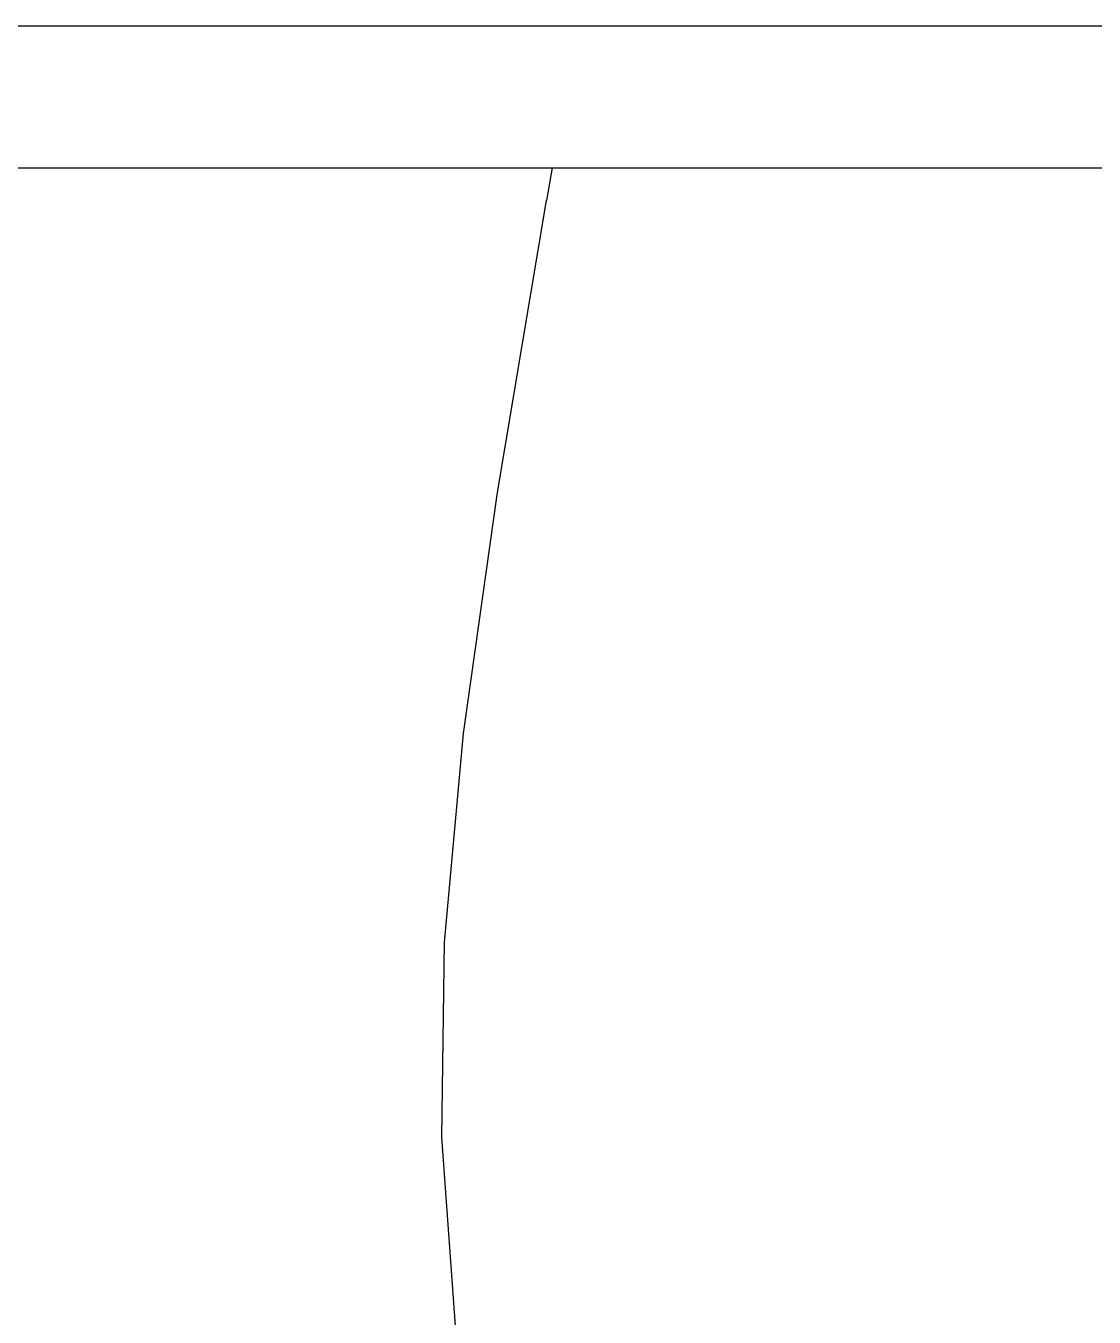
# Model space of a CAD drawing. Header units: millimetres. Extents: x 2336463 to 2579121, y 595385 to 778077.
# Drawn here: x 2526199.3 to 2526387.4, y 664108.9 to 664336.2 of the extents above; entities that cross this region are included whole.
import ezdxf

# ---------------------------------------------------------------- set-up
doc = ezdxf.new("R2010")
doc.units = ezdxf.units.MM
doc.header["$MEASUREMENT"] = 0
doc.linetypes.add('Wipeout_Contour', pattern=[1000, 0, -1000])
doc.layers.add('Интерьер - Мебель', color=7, linetype='Continuous')
doc.layers.add('Интерьер - Мебель_Ном._пера__62', color=7, linetype='Continuous', lineweight=25, true_color=0xaaaaaa)

msp = doc.modelspace()

# ---------------------------------------------------------------- wipeouts: each hides what was drawn before it
at = {"color": 254, "linetype": 'Wipeout_Contour', "lineweight": 0, "ltscale": 10449495.82333774}
msp.add_wipeout([(2527093.96, 664336.17), (2525893.96, 664336.17), (2525893.96, 664311.17), (2527093.96, 664311.17)], dxfattribs=at).dxf.layer = 'Интерьер - Мебель'
at = {"color": 254, "linetype": 'Wipeout_Contour', "lineweight": 0, "ltscale": 7836484.332657611}
msp.add_wipeout([(2526282.37, 664254.06), (2526289.83, 664259.32), (2526290.98, 664305.42)], dxfattribs=at).dxf.layer = 'Интерьер - Мебель'

# ---------------------------------------------------------------- next in the draw order: linework, layer by layer
at = {"layer": 'Интерьер - Мебель_Ном._пера__62', "color": 253, "linetype": 'Continuous', "lineweight": 25, "true_color": 0xaaaaaa}
msp.add_line((2525953.96, 664336.17), (2527033.96, 664336.17), dxfattribs=at)

# ---------------------------------------------------------------- next in the draw order: wipeouts: each hides what was drawn before it
at = {"color": 254, "linetype": 'Wipeout_Contour', "lineweight": 0, "ltscale": 7836514.019144569}
msp.add_wipeout([(2526290.98, 664305.42), (2526289.83, 664259.32), (2526297.67, 664309.02)], dxfattribs=at).dxf.layer = 'Интерьер - Мебель'
at = {"color": 254, "linetype": 'Wipeout_Contour', "lineweight": 0, "ltscale": 7836429.992990041}
msp.add_wipeout([(2526276.34, 664211.59), (2526284, 664216.98), (2526282.37, 664254.06)], dxfattribs=at).dxf.layer = 'Интерьер - Мебель'

# ---------------------------------------------------------------- next in the draw order: wipeouts: each hides what was drawn before it
at = {"color": 254, "linetype": 'Wipeout_Contour', "lineweight": 0, "ltscale": 7836455.914171115}
msp.add_wipeout([(2526289.83, 664259.32), (2526282.37, 664254.06), (2526284, 664216.98)], dxfattribs=at).dxf.layer = 'Интерьер - Мебель'
at = {"color": 254, "linetype": 'Wipeout_Contour', "lineweight": 0, "ltscale": 7836388.089421267}
msp.add_wipeout([(2526276.34, 664211.59), (2526273.04, 664174.82), (2526280.4, 664179.31)], dxfattribs=at).dxf.layer = 'Интерьер - Мебель'

# ---------------------------------------------------------------- next in the draw order: wipeouts: each hides what was drawn before it
at = {"color": 254, "linetype": 'Wipeout_Contour', "lineweight": 0, "ltscale": 7836520.055641008}
msp.add_wipeout([(2526297.67, 664309.02), (2526289.83, 664259.32), (2526307.95, 664266.5)], dxfattribs=at).dxf.layer = 'Интерьер - Мебель'
at = {"color": 254, "linetype": 'Wipeout_Contour', "lineweight": 0, "ltscale": 7836409.519937463}
msp.add_wipeout([(2526276.34, 664211.59), (2526280.4, 664179.31), (2526284, 664216.98)], dxfattribs=at).dxf.layer = 'Интерьер - Мебель'
at = {"color": 254, "linetype": 'Wipeout_Contour', "lineweight": 0, "ltscale": 7836356.564371429}
msp.add_wipeout([(2526273.04, 664174.82), (2526272.56, 664140.58), (2526279.28, 664143.57)], dxfattribs=at).dxf.layer = 'Интерьер - Мебель'

# ---------------------------------------------------------------- next in the draw order: wipeouts: each hides what was drawn before it
at = {"color": 254, "linetype": 'Wipeout_Contour', "lineweight": 0, "ltscale": 10448745.2279174}
msp.add_wipeout([(2526297.67, 664309.02), (2526307.95, 664266.5), (2526314.3, 664311.17), (2526305.09, 664311.17)], dxfattribs=at).dxf.layer = 'Интерьер - Мебель'
at = {"color": 254, "linetype": 'Wipeout_Contour', "lineweight": 0, "ltscale": 7836467.480909001}
msp.add_wipeout([(2526289.83, 664259.32), (2526284, 664216.98), (2526302.42, 664224.36)], dxfattribs=at).dxf.layer = 'Интерьер - Мебель'
at = {"color": 254, "linetype": 'Wipeout_Contour', "lineweight": 0, "ltscale": 7836373.440333202}
msp.add_wipeout([(2526273.04, 664174.82), (2526279.28, 664143.57), (2526280.4, 664179.31)], dxfattribs=at).dxf.layer = 'Интерьер - Мебель'
at = {"color": 254, "linetype": 'Wipeout_Contour', "lineweight": 0, "ltscale": 7836332.944103934}
msp.add_wipeout([(2526280.86, 664107.06), (2526272.56, 664140.58), (2526275.04, 664105.72)], dxfattribs=at).dxf.layer = 'Интерьер - Мебель'

# ---------------------------------------------------------------- next in the draw order: linework, layer by layer
at = {"layer": 'Интерьер - Мебель_Ном._пера__62', "color": 253, "linetype": 'Continuous', "lineweight": 25, "true_color": 0xaaaaaa}
msp.add_line((2526273.04, 664174.82), (2526276.34, 664211.59), dxfattribs=at)

# ---------------------------------------------------------------- next in the draw order: wipeouts: each hides what was drawn before it
at = {"color": 254, "linetype": 'Wipeout_Contour', "lineweight": 0, "ltscale": 7836550.345965113}
msp.add_wipeout([(2526297.67, 664309.02), (2526305.09, 664311.17), (2526298.02, 664311.17)], dxfattribs=at).dxf.layer = 'Интерьер - Мебель'
at = {"color": 254, "linetype": 'Wipeout_Contour', "lineweight": 0, "ltscale": 7836503.036152298}
msp.add_wipeout([(2526307.95, 664266.5), (2526289.83, 664259.32), (2526302.42, 664224.36)], dxfattribs=at).dxf.layer = 'Интерьер - Мебель'
at = {"color": 254, "linetype": 'Wipeout_Contour', "lineweight": 0, "ltscale": 7836424.425251069}
msp.add_wipeout([(2526284, 664216.98), (2526280.4, 664179.31), (2526298.48, 664185.45)], dxfattribs=at).dxf.layer = 'Интерьер - Мебель'
at = {"color": 254, "linetype": 'Wipeout_Contour', "lineweight": 0, "ltscale": 7836346.39324343}
msp.add_wipeout([(2526272.56, 664140.58), (2526280.86, 664107.06), (2526279.28, 664143.57)], dxfattribs=at).dxf.layer = 'Интерьер - Мебель'

# ---------------------------------------------------------------- next in the draw order: linework, layer by layer
at = {"layer": 'Интерьер - Мебель_Ном._пера__62', "color": 253, "linetype": 'Continuous', "lineweight": 25, "true_color": 0xaaaaaa}
for p, q in [((2526276.34, 664211.59), (2526282.37, 664254.06)), ((2526272.56, 664140.58), (2526273.04, 664174.82)), ((2526275.04, 664105.72), (2526272.56, 664140.58))]:
    msp.add_line(p, q, dxfattribs=at)

# ---------------------------------------------------------------- next in the draw order: wipeouts: each hides what was drawn before it
at = {"color": 254, "linetype": 'Wipeout_Contour', "lineweight": 0, "ltscale": 10448709.97211151}
msp.add_wipeout([(2526291.99, 664311.17), (2526290.98, 664305.42), (2526297.67, 664309.02), (2526297.83, 664311.17)], dxfattribs=at).dxf.layer = 'Интерьер - Мебель'
at = {"color": 254, "linetype": 'Wipeout_Contour', "lineweight": 0, "ltscale": 10448785.66009806}
msp.add_wipeout([(2526307.95, 664266.5), (2526337.07, 664274.32), (2526316.27, 664311.17), (2526314.3, 664311.17)], dxfattribs=at).dxf.layer = 'Интерьер - Мебель'
at = {"color": 254, "linetype": 'Wipeout_Contour', "lineweight": 0, "ltscale": 7836456.768380637}
msp.add_wipeout([(2526284, 664216.98), (2526298.48, 664185.45), (2526302.42, 664224.36)], dxfattribs=at).dxf.layer = 'Интерьер - Мебель'
at = {"color": 254, "linetype": 'Wipeout_Contour', "lineweight": 0, "ltscale": 7836389.796851918}
msp.add_wipeout([(2526280.4, 664179.31), (2526279.28, 664143.57), (2526296.51, 664147.66)], dxfattribs=at).dxf.layer = 'Интерьер - Мебель'

# ---------------------------------------------------------------- next in the draw order: linework, layer by layer
at = {"layer": 'Интерьер - Мебель_Ном._пера__62', "color": 253, "linetype": 'Continuous', "lineweight": 25, "true_color": 0xaaaaaa}
for p in [(2526291.99, 664311.17), (2526282.37, 664254.06)]:
    msp.add_line(p, (2526290.98, 664305.42), dxfattribs=at)

# ---------------------------------------------------------------- next in the draw order: wipeouts: each hides what was drawn before it
at = {"color": 254, "linetype": 'Wipeout_Contour', "lineweight": 0, "ltscale": 7836542.928213401}
msp.add_wipeout([(2526297.83, 664311.17), (2526297.67, 664309.02), (2526298.02, 664311.17)], dxfattribs=at).dxf.layer = 'Интерьер - Мебель'
at = {"color": 254, "linetype": 'Wipeout_Contour', "lineweight": 0, "ltscale": 7836631.708404801}
msp.add_wipeout([(2526316.27, 664311.17), (2526337.07, 664274.32), (2526341.47, 664311.17)], dxfattribs=at).dxf.layer = 'Интерьер - Мебель'
at = {"color": 254, "linetype": 'Wipeout_Contour', "lineweight": 0, "ltscale": 7836537.411850723}
msp.add_wipeout([(2526307.95, 664266.5), (2526302.42, 664224.36), (2526332.11, 664232.4)], dxfattribs=at).dxf.layer = 'Интерьер - Мебель'
at = {"color": 254, "linetype": 'Wipeout_Contour', "lineweight": 0, "ltscale": 7836418.398211198}
msp.add_wipeout([(2526298.48, 664185.45), (2526280.4, 664179.31), (2526296.51, 664147.66)], dxfattribs=at).dxf.layer = 'Интерьер - Мебель'
at = {"color": 254, "linetype": 'Wipeout_Contour', "lineweight": 0, "ltscale": 7836362.328960769}
msp.add_wipeout([(2526296.88, 664108.89), (2526279.28, 664143.57), (2526280.86, 664107.06)], dxfattribs=at).dxf.layer = 'Интерьер - Мебель'

# ---------------------------------------------------------------- next in the draw order: wipeouts: each hides what was drawn before it
at = {"color": 254, "linetype": 'Wipeout_Contour', "lineweight": 0, "ltscale": 7836583.165169884}
msp.add_wipeout([(2526337.07, 664274.32), (2526307.95, 664266.5), (2526332.11, 664232.4)], dxfattribs=at).dxf.layer = 'Интерьер - Мебель'
at = {"color": 254, "linetype": 'Wipeout_Contour', "lineweight": 0, "ltscale": 7836493.540190601}
msp.add_wipeout([(2526298.48, 664185.45), (2526328.07, 664192.14), (2526302.42, 664224.36)], dxfattribs=at).dxf.layer = 'Интерьер - Мебель'
at = {"color": 254, "linetype": 'Wipeout_Contour', "lineweight": 0, "ltscale": 7836387.14410824}
msp.add_wipeout([(2526296.51, 664147.66), (2526279.28, 664143.57), (2526296.88, 664108.89)], dxfattribs=at).dxf.layer = 'Интерьер - Мебель'

# ---------------------------------------------------------------- next in the draw order: wipeouts: each hides what was drawn before it
at = {"color": 254, "linetype": 'Wipeout_Contour', "lineweight": 0, "ltscale": 10448915.77412653}
msp.add_wipeout([(2526341.47, 664311.17), (2526337.07, 664274.32), (2526377.54, 664281.5), (2526350.01, 664311.17)], dxfattribs=at).dxf.layer = 'Интерьер - Мебель'
at = {"color": 254, "linetype": 'Wipeout_Contour', "lineweight": 0, "ltscale": 7836537.46003812}
msp.add_wipeout([(2526328.07, 664192.14), (2526332.11, 664232.4), (2526302.42, 664224.36)], dxfattribs=at).dxf.layer = 'Интерьер - Мебель'
at = {"color": 254, "linetype": 'Wipeout_Contour', "lineweight": 0, "ltscale": 7836455.632847352}
msp.add_wipeout([(2526296.51, 664147.66), (2526325.42, 664152.11), (2526298.48, 664185.45)], dxfattribs=at).dxf.layer = 'Интерьер - Мебель'

# ---------------------------------------------------------------- next in the draw order: wipeouts: each hides what was drawn before it
at = {"color": 254, "linetype": 'Wipeout_Contour', "lineweight": 0, "ltscale": 7836742.644139085}
msp.add_wipeout([(2526380.16, 664311.17), (2526350.01, 664311.17), (2526377.54, 664281.5)], dxfattribs=at).dxf.layer = 'Интерьер - Мебель'
at = {"color": 254, "linetype": 'Wipeout_Contour', "lineweight": 0, "ltscale": 7836640.383722996}
msp.add_wipeout([(2526337.07, 664274.32), (2526332.11, 664232.4), (2526373.59, 664239.78)], dxfattribs=at).dxf.layer = 'Интерьер - Мебель'
at = {"color": 254, "linetype": 'Wipeout_Contour', "lineweight": 0, "ltscale": 7836496.831714654}
msp.add_wipeout([(2526298.48, 664185.45), (2526325.42, 664152.11), (2526328.07, 664192.14)], dxfattribs=at).dxf.layer = 'Интерьер - Мебель'
at = {"color": 254, "linetype": 'Wipeout_Contour', "lineweight": 0, "ltscale": 7836423.445502743}
msp.add_wipeout([(2526324.66, 664110.88), (2526296.51, 664147.66), (2526296.88, 664108.89)], dxfattribs=at).dxf.layer = 'Интерьер - Мебель'

# ---------------------------------------------------------------- next in the draw order: wipeouts: each hides what was drawn before it
at = {"color": 254, "linetype": 'Wipeout_Contour', "lineweight": 0, "ltscale": 7836696.216783967}
msp.add_wipeout([(2526377.54, 664281.5), (2526337.07, 664274.32), (2526373.59, 664239.78)], dxfattribs=at).dxf.layer = 'Интерьер - Мебель'
at = {"color": 254, "linetype": 'Wipeout_Contour', "lineweight": 0, "ltscale": 7836596.740257962}
msp.add_wipeout([(2526332.11, 664232.4), (2526328.07, 664192.14), (2526369.97, 664198.28)], dxfattribs=at).dxf.layer = 'Интерьер - Мебель'
at = {"color": 254, "linetype": 'Wipeout_Contour', "lineweight": 0, "ltscale": 7836461.319748631}
msp.add_wipeout([(2526296.51, 664147.66), (2526324.66, 664110.88), (2526325.42, 664152.11)], dxfattribs=at).dxf.layer = 'Интерьер - Мебель'

# ---------------------------------------------------------------- next in the draw order: wipeouts: each hides what was drawn before it
at = {"color": 254, "linetype": 'Wipeout_Contour', "lineweight": 0, "ltscale": 10449092.54332226}
msp.add_wipeout([(2526377.54, 664281.5), (2526429.72, 664286.76), (2526398.2, 664311.17), (2526380.16, 664311.17)], dxfattribs=at).dxf.layer = 'Интерьер - Мебель'
at = {"color": 254, "linetype": 'Wipeout_Contour', "lineweight": 0, "ltscale": 7836652.26646701}
msp.add_wipeout([(2526373.59, 664239.78), (2526332.11, 664232.4), (2526369.97, 664198.28)], dxfattribs=at).dxf.layer = 'Интерьер - Мебель'
at = {"color": 254, "linetype": 'Wipeout_Contour', "lineweight": 0, "ltscale": 7836556.47722739}
msp.add_wipeout([(2526325.42, 664152.11), (2526367.19, 664156.19), (2526328.07, 664192.14)], dxfattribs=at).dxf.layer = 'Интерьер - Мебель'

# ---------------------------------------------------------------- next in the draw order: linework, layer by layer
at = {"layer": 'Интерьер - Мебель_Ном._пера__62', "color": 253, "linetype": 'Continuous', "lineweight": 25, "true_color": 0xaaaaaa}
msp.add_line((2525893.96, 664311.17), (2527093.96, 664311.17), dxfattribs=at)

# ---------------------------------------------------------------- next in the draw order: wipeouts: each hides what was drawn before it
at = {"color": 254, "linetype": 'Wipeout_Contour', "lineweight": 0, "ltscale": 7836776.764996425}
msp.add_wipeout([(2526377.54, 664281.5), (2526373.59, 664239.78), (2526427.37, 664245.18)], dxfattribs=at).dxf.layer = 'Интерьер - Мебель'
at = {"color": 254, "linetype": 'Wipeout_Contour', "lineweight": 0, "ltscale": 7836610.654332329}
msp.add_wipeout([(2526369.97, 664198.28), (2526328.07, 664192.14), (2526367.19, 664156.19)], dxfattribs=at).dxf.layer = 'Интерьер - Мебель'
at = {"color": 254, "linetype": 'Wipeout_Contour', "lineweight": 0, "ltscale": 7836520.105001144}
msp.add_wipeout([(2526324.66, 664110.88), (2526365.74, 664112.72), (2526325.42, 664152.11)], dxfattribs=at).dxf.layer = 'Интерьер - Мебель'

# ---------------------------------------------------------------- next in the draw order: wipeouts: each hides what was drawn before it
at = {"color": 254, "linetype": 'Wipeout_Contour', "lineweight": 0, "ltscale": 7836842.331008521}
msp.add_wipeout([(2526377.54, 664281.5), (2526427.37, 664245.18), (2526429.72, 664286.76)], dxfattribs=at).dxf.layer = 'Интерьер - Мебель'
at = {"color": 254, "linetype": 'Wipeout_Contour', "lineweight": 0, "ltscale": 7836735.207402807}
msp.add_wipeout([(2526369.97, 664198.28), (2526425, 664202.77), (2526373.59, 664239.78)], dxfattribs=at).dxf.layer = 'Интерьер - Мебель'
at = {"color": 254, "linetype": 'Wipeout_Contour', "lineweight": 0, "ltscale": 7836572.054214632}
msp.add_wipeout([(2526367.19, 664156.19), (2526325.42, 664152.11), (2526365.74, 664112.72)], dxfattribs=at).dxf.layer = 'Интерьер - Мебель'
at = {"color": 254, "linetype": 'Wipeout_Contour', "lineweight": 0, "ltscale": 7836431.076265551}
msp.add_wipeout([(2526296.88, 664108.89), (2526326.28, 664067.05), (2526324.66, 664110.88)], dxfattribs=at).dxf.layer = 'Интерьер - Мебель'

# ---------------------------------------------------------------- next in the draw order: wipeouts: each hides what was drawn before it
at = {"color": 254, "linetype": 'Wipeout_Contour', "lineweight": 0, "ltscale": 7836801.979521077}
msp.add_wipeout([(2526427.37, 664245.18), (2526373.59, 664239.78), (2526425, 664202.77)], dxfattribs=at).dxf.layer = 'Интерьер - Мебель'
at = {"color": 254, "linetype": 'Wipeout_Contour', "lineweight": 0, "ltscale": 7836694.720928287}
msp.add_wipeout([(2526367.19, 664156.19), (2526422.98, 664159.18), (2526369.97, 664198.28)], dxfattribs=at).dxf.layer = 'Интерьер - Мебель'

# ---------------------------------------------------------------- next in the draw order: wipeouts: each hides what was drawn before it
at = {"color": 254, "linetype": 'Wipeout_Contour', "lineweight": 0, "ltscale": 7836761.8058956}
msp.add_wipeout([(2526369.97, 664198.28), (2526422.98, 664159.18), (2526425, 664202.77)], dxfattribs=at).dxf.layer = 'Интерьер - Мебель'
at = {"color": 254, "linetype": 'Wipeout_Contour', "lineweight": 0, "ltscale": 7836656.144462741}
msp.add_wipeout([(2526367.19, 664156.19), (2526365.74, 664112.72), (2526421.66, 664114.06)], dxfattribs=at).dxf.layer = 'Интерьер - Мебель'

# ---------------------------------------------------------------- next in the draw order: wipeouts: each hides what was drawn before it
at = {"color": 254, "linetype": 'Wipeout_Contour', "lineweight": 0, "ltscale": 7836722.620779936}
msp.add_wipeout([(2526422.98, 664159.18), (2526367.19, 664156.19), (2526421.66, 664114.06)], dxfattribs=at).dxf.layer = 'Интерьер - Мебель'
at = {"color": 254, "linetype": 'Wipeout_Contour', "lineweight": 0, "ltscale": 7836537.160426484}
msp.add_wipeout([(2526365.74, 664112.72), (2526324.66, 664110.88), (2526366.15, 664067.05)], dxfattribs=at).dxf.layer = 'Интерьер - Мебель'

# ---------------------------------------------------------------- next in the draw order: wipeouts: each hides what was drawn before it
at = {"color": 254, "linetype": 'Wipeout_Contour', "lineweight": 0, "ltscale": 7836488.061839609}
msp.add_wipeout([(2526366.15, 664067.05), (2526324.66, 664110.88), (2526326.28, 664067.05)], dxfattribs=at).dxf.layer = 'Интерьер - Мебель'

# ---------------------------------------------------------------- next in the draw order: wipeouts: each hides what was drawn before it
at = {"color": 254, "linetype": 'Wipeout_Contour', "lineweight": 0, "ltscale": 7836685.233098006}
msp.add_wipeout([(2526421.66, 664114.06), (2526365.74, 664112.72), (2526421.42, 664067.05)], dxfattribs=at).dxf.layer = 'Интерьер - Мебель'

# ---------------------------------------------------------------- next in the draw order: wipeouts: each hides what was drawn before it
at = {"color": 254, "linetype": 'Wipeout_Contour', "lineweight": 0, "ltscale": 7836620.300679322}
msp.add_wipeout([(2526421.42, 664067.05), (2526365.74, 664112.72), (2526366.15, 664067.05)], dxfattribs=at).dxf.layer = 'Интерьер - Мебель'

doc.saveas('drawing.dxf')
